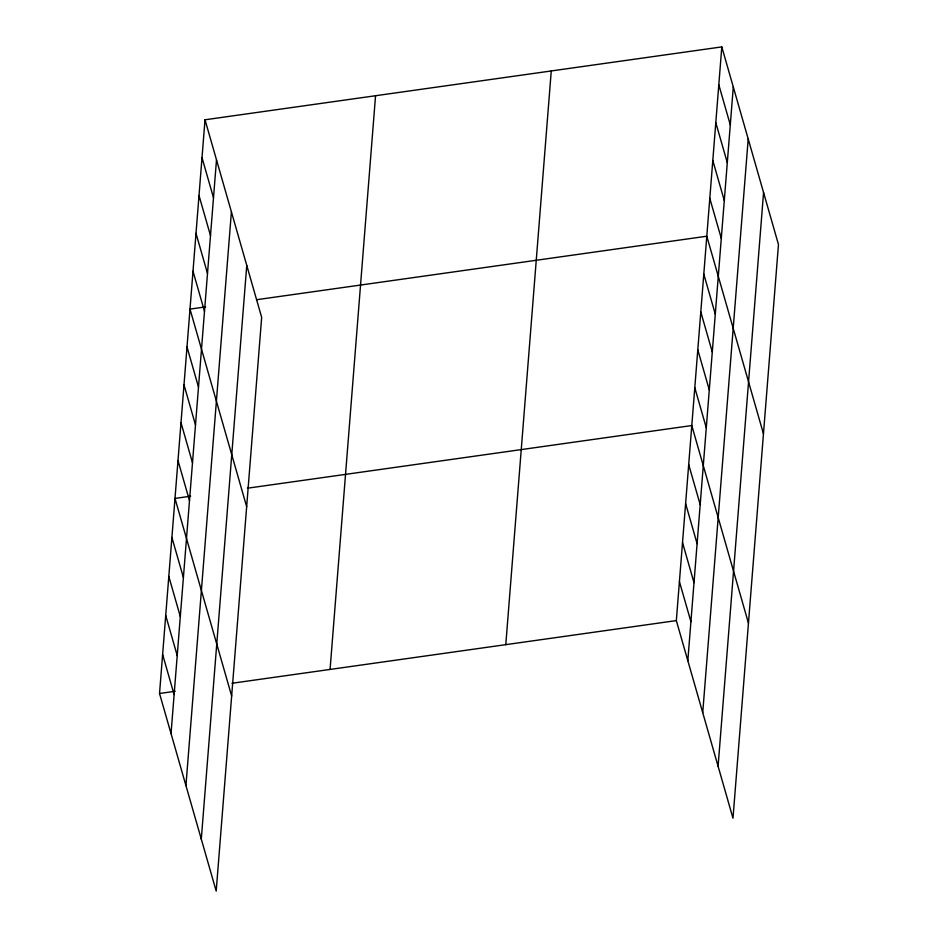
<?xml version="1.0" encoding="UTF-8"?>
<svg xmlns="http://www.w3.org/2000/svg" width="938" height="938" viewBox="0 0 938 938"><rect width="100%" height="100%" fill="white"/><g stroke="black" fill="none" stroke-linecap="round" stroke-linejoin="round"><path stroke-width="1.41" d="M205.012 119.783L261.667 317.396L216.197 891.1L159.53 693.487L205.012 119.783L721.803 46.9L778.47 244.513L732.988 818.217L676.333 620.604L721.803 46.9M171.033 733.575L216.502 159.87M185.935 785.563L231.405 211.859M201.295 839.111L246.764 265.419M330.07 669.427L375.552 95.735M505.781 644.652L551.263 70.948M687.824 660.692L733.293 86.988M702.726 712.681L748.207 138.976M718.086 766.24L763.567 192.536M205.633 306.902L190.004 309.106L246.671 506.719M256.801 299.679L706.795 236.224L763.462 433.837M190.625 496.214L174.996 498.418L231.663 696.043M247.468 488.206L691.787 425.547L748.454 623.16M159.53 693.487L175.16 691.283M232.014 683.263L676.333 620.604M718.801 84.76L730.292 124.86M715.8 122.632L727.302 162.72M712.798 160.492L724.3 200.58M709.796 198.352L721.299 238.451M703.793 274.084L715.295 314.183M700.792 311.955L712.294 352.043M697.79 349.815L709.292 389.903M694.788 387.675L706.291 427.775M688.691 464.556L700.194 504.644M685.608 503.565L697.098 543.665M682.512 542.574L694.014 582.674M679.417 581.595L690.919 621.683M202.01 157.643L213.501 197.742M199.008 195.514L210.499 235.602M196.007 233.374L207.497 273.462M193.005 271.234L204.496 311.334M187.002 346.966L198.493 387.054M184 384.826L195.491 424.926M180.999 422.698L192.489 462.786M177.997 460.558L189.488 500.646M171.9 537.439L183.402 577.527M168.805 576.448L180.307 616.536M165.721 615.457L177.212 655.556M162.626 654.466L174.116 694.566"/></g></svg>
